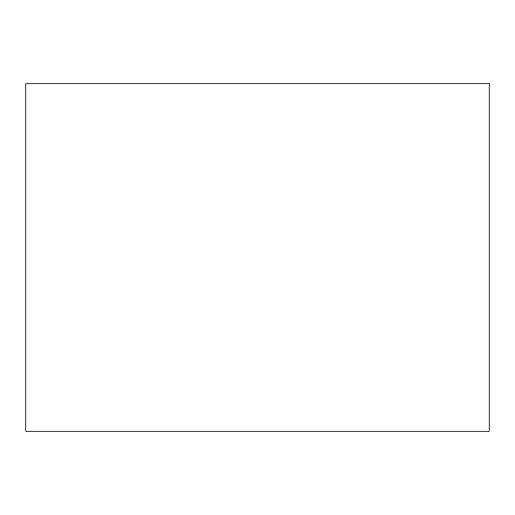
<?xml version="1.0" encoding="UTF-8"?>
<svg xmlns="http://www.w3.org/2000/svg" width="515" height="515" viewBox="0 0 515 515"><rect width="100%" height="100%" fill="white"/><g stroke="black" fill="none" stroke-linecap="round" stroke-linejoin="round"><path stroke-width="0.77" d="M489.25 83.688L25.75 83.688L25.75 431.313L489.25 431.313L489.25 83.688"/></g></svg>
